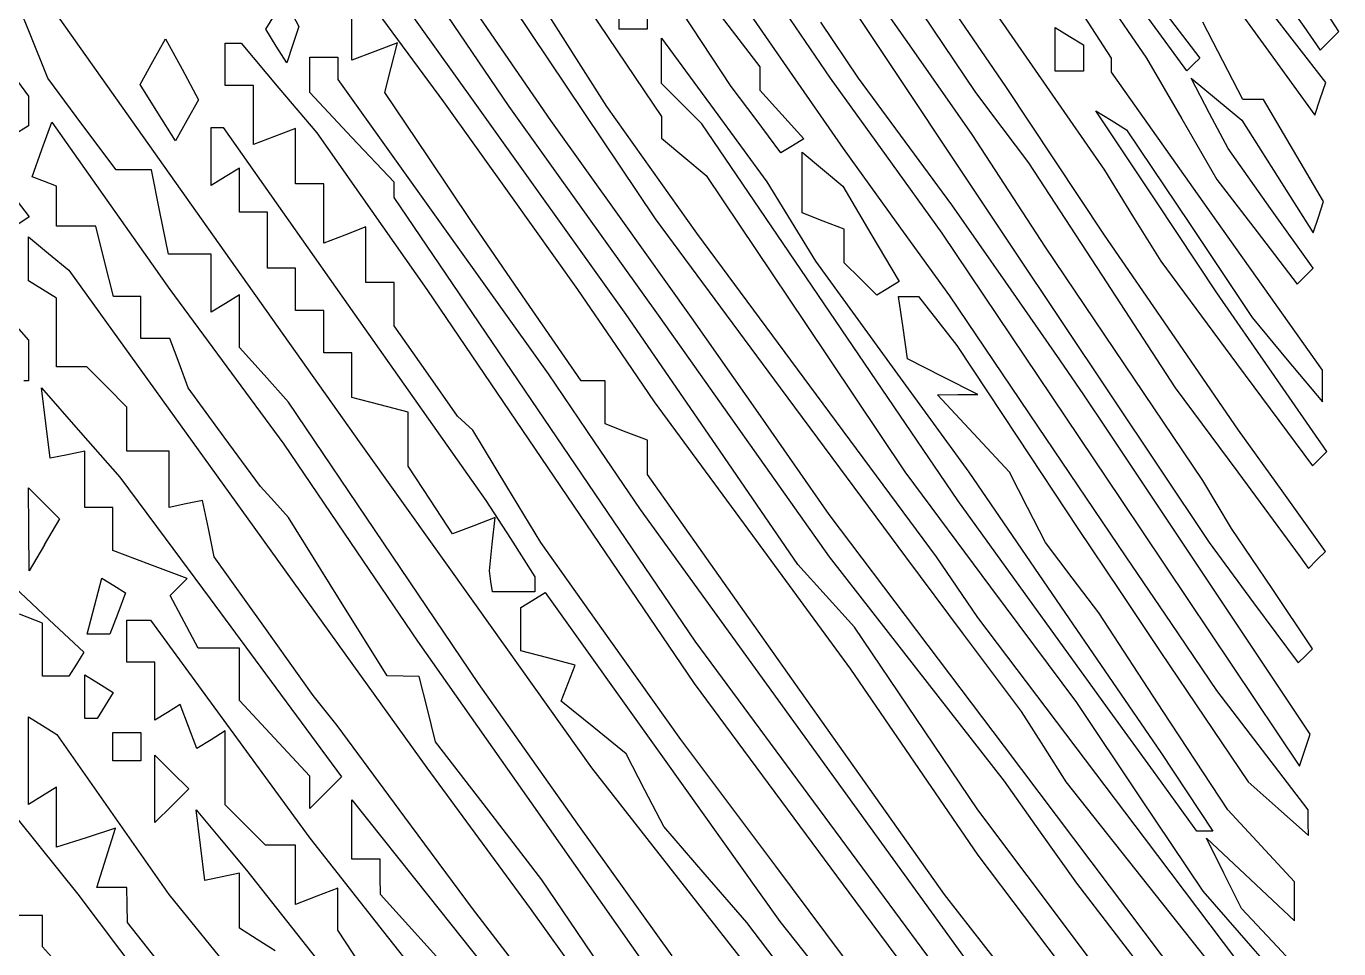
# Model space of a CAD drawing. Extents: x 137 to 489, y 18 to 824.
# Drawn here: x 223.6 to 298.3, y 486.3 to 538.8 of the extents above; entities that cross this region are included whole.
import ezdxf

# ---------------------------------------------------------------- set-up
doc = ezdxf.new("R2010")
doc.units = 0
doc.layers.add('Vrstva_1', color=7, linetype='CONTINUOUS')

msp = doc.modelspace()

# ---------------------------------------------------------------- linework, layer by layer
at = {"layer": 'Vrstva_1', "color": 7}
for p, q in [((261.560928, 547.265764), (269.36346, 535.816205)), ((249.15992, 534.407556), (240.559917, 546.42498)), ((251.559958, 545.84382), (259.759936, 533.636759)), ((270.103161, 546.216208), (277.618034, 535.016183)), ((243.340676, 545.616198), (251.07461, 534.216189)), ((279.358081, 535.343613), (272.615479, 545.17989)), ((281.810078, 545.034954), (287.355798, 536.968006)), ((285.355814, 536.960466), (280.998632, 543.714661)), ((263.722941, 535.359146), (258.845933, 542.785833)), ((268.491013, 543.016205), (279.69906, 526.216195)), ((273.99547, 537.529861), (270.558264, 542.443493)), ((253.470339, 533.416195), (247.815108, 541.637461)), ((256.654553, 534.216189), (252.079265, 541.416189)), ((291.355795, 541.407543), (294.141033, 537.567534)), ((223.811725, 538.414838), (222.763728, 541.014832)), ((224.15775, 541.141257), (229.357766, 533.797115)), ((238.115149, 540.691143), (239.143303, 538.770019)), ((242.753309, 540.747354), (247.35992, 534.478592)), ((267.071281, 536.216202), (264.031775, 540.616195)), ((288.049209, 538.422094), (286.454721, 540.612255)), ((298.283669, 538.477285), (296.837065, 540.746702)), ((242.159905, 538.529131), (242.159905, 540.214724)), ((251.319637, 539.85875), (259.39866, 527.816183)), ((257.357375, 538.612299), (257.357375, 539.812318)), ((258.957363, 539.812318), (258.957363, 538.612299)), ((288.228217, 539.790491), (290.380479, 536.968715)), ((295.896246, 537.699033), (294.248098, 539.816117)), ((295.35582, 540.096321), (296.290403, 538.75749)), ((237.262941, 538.612243), (237.75736, 539.412265)), ((263.157372, 539.335446), (265.357369, 536.461512)), ((270.965886, 535.816205), (268.828648, 539.016208)), ((278.70804, 539.60502), (284.958085, 530.59388)), ((291.691729, 536.816183), (290.557304, 539.016208)), ((220.861624, 538.742948), (223.757357, 534.79817)), ((224.859722, 535.814844), (223.811725, 538.414838)), ((237.856629, 537.651666), (237.262941, 538.612243)), ((239.143303, 538.770019), (238.796796, 537.730554)), ((242.159905, 536.843537), (242.159905, 538.529131)), ((258.157369, 538.612299), (257.357375, 538.612299)), ((258.957363, 538.612299), (258.157369, 538.612299)), ((282.157379, 537.459477), (282.157379, 538.706693)), ((282.157379, 538.706693), (282.957372, 538.212246)), ((289.643698, 536.231934), (288.049209, 538.422094)), ((296.290403, 538.75749), (297.224986, 537.41863)), ((297.754328, 537.947972), (298.283669, 538.477285)), ((230.836601, 536.768306), (231.564141, 538.068387)), ((231.564141, 538.068387), (232.494585, 536.329871)), ((234.957523, 536.614724), (234.957523, 537.814715)), ((234.957523, 537.814715), (235.409196, 537.814715)), ((235.409196, 537.814715), (235.86084, 537.814715)), ((235.86084, 537.814715), (238.00919, 535.261691)), ((238.450317, 536.691061), (237.856629, 537.651666)), ((238.796796, 537.730554), (238.450317, 536.691061)), ((244.752755, 537.838498), (243.45633, 537.341017)), ((244.387851, 536.426617), (244.752755, 537.838498)), ((259.757357, 536.814312), (259.757357, 538.101638)), ((259.757357, 538.101638), (262.757375, 534.019748)), ((277.432676, 532.616202), (273.99547, 537.529861)), ((282.957372, 538.212246), (283.757357, 537.717827)), ((283.757357, 537.717827), (283.757357, 536.96503)), ((294.141033, 537.567534), (296.926271, 533.727496)), ((297.544422, 535.58195), (295.896246, 537.699033)), ((297.224986, 537.41863), (297.754328, 537.947972)), ((230.109032, 535.468224), (230.836601, 536.768306)), ((239.762106, 536.014715), (239.759272, 537.014721)), ((239.759272, 537.014721), (240.559265, 537.014721)), ((240.559265, 537.014721), (241.359259, 537.014721)), ((241.359259, 537.014721), (241.359259, 536.384608)), ((243.45633, 537.341017), (242.159905, 536.843537)), ((259.757357, 535.526957), (259.757357, 536.814312)), ((282.157379, 536.212261), (282.157379, 537.459477)), ((283.757357, 536.96503), (283.757357, 536.212261)), ((285.355814, 536.558145), (285.355814, 536.960466)), ((287.355798, 536.968006), (289.355811, 533.512063)), ((290.380479, 536.968715), (290.012088, 536.600324)), ((292.826183, 534.616186), (291.691729, 536.816183)), ((232.494585, 536.329871), (233.425001, 534.591326)), ((234.957523, 535.414734), (234.957523, 536.614724)), ((239.764941, 535.014709), (239.762106, 536.014715)), ((241.359259, 536.384608), (241.359259, 535.754494)), ((244.022947, 535.014709), (244.387851, 536.426617)), ((265.357369, 536.461512), (265.357369, 535.800019)), ((270.110786, 531.816208), (267.071281, 536.216202)), ((282.957372, 536.212261), (282.157379, 536.212261)), ((283.757357, 536.212261), (282.957372, 536.212261)), ((285.355814, 536.155852), (285.355814, 536.558145)), ((291.355795, 527.685846), (285.355814, 536.155852)), ((290.012088, 536.600324), (289.643698, 536.231934)), ((226.803722, 533.214822), (224.859722, 535.814844)), ((231.112865, 533.860838), (230.109032, 535.468224)), ((235.757546, 535.414734), (234.957523, 535.414734)), ((236.557539, 535.414734), (235.757546, 535.414734)), ((236.557539, 533.72914), (236.557539, 535.414734)), ((238.00919, 535.261691), (240.157539, 532.708639)), ((241.359259, 535.754494), (247.336478, 527.384608)), ((260.904594, 534.379748), (259.757357, 535.526957)), ((265.14015, 533.468268), (263.722941, 535.359146)), ((265.357369, 535.800019), (265.357369, 535.138526)), ((269.36346, 535.816205), (272.537328, 531.416183)), ((273.621864, 532.216205), (270.965886, 535.816205)), ((282.158087, 531.117298), (279.358081, 535.343613)), ((290.941058, 533.816192), (289.893855, 535.816205)), ((289.893855, 535.816205), (291.333628, 534.62795)), ((297.235332, 534.654737), (297.544422, 535.58195)), ((223.757357, 534.79817), (223.757357, 533.952567)), ((233.425001, 534.591326), (232.770849, 533.422403)), ((242.161237, 532.458113), (239.764941, 535.014709)), ((246.491442, 531.34234), (244.022947, 535.014709)), ((265.357369, 535.138526), (266.609489, 533.754964)), ((277.618034, 535.016183), (279.128673, 533.016198)), ((291.333628, 534.62795), (292.77343, 533.439694)), ((293.411962, 534.616186), (292.826183, 534.616186)), ((293.99777, 534.616186), (293.411962, 534.616186)), ((295.709641, 531.714784), (293.99777, 534.616186)), ((296.926271, 533.727496), (297.235332, 534.654737)), ((223.757357, 533.952567), (223.757357, 533.106964)), ((229.357766, 533.797115), (234.557753, 526.452973)), ((232.11667, 532.25348), (231.112865, 533.860838)), ((247.35992, 534.478592), (251.16906, 529.147361)), ((257.759923, 522.390161), (249.15992, 534.407556)), ((251.07461, 534.216189), (255.375845, 528.216208)), ((259.21027, 530.616189), (256.654553, 534.216189)), ((262.051804, 533.232539), (260.904594, 534.379748)), ((262.757375, 534.019748), (265.757366, 529.93783)), ((266.609489, 533.754964), (267.861609, 532.371373)), ((287.917427, 528.789033), (284.476791, 533.960844)), ((284.476791, 533.960844), (285.341216, 533.426598)), ((291.98829, 531.816208), (290.941058, 533.816192)), ((223.757357, 533.106964), (222.903533, 532.579266)), ((224.529571, 531.769918), (225.087117, 533.325005)), ((225.087117, 533.325005), (228.441325, 528.569915)), ((228.74775, 530.614828), (226.803722, 533.214822)), ((232.770849, 533.422403), (232.11667, 532.25348)), ((234.157105, 531.365783), (234.157105, 533.012995)), ((234.157105, 533.012995), (234.495788, 533.012995)), ((234.495788, 533.012995), (234.8345, 533.012995)), ((234.8345, 533.012995), (242.306881, 522.41298)), ((236.557539, 532.043546), (236.557539, 533.72914)), ((257.471215, 527.816183), (253.470339, 533.416195)), ((259.759936, 533.636759), (259.759936, 533.024844)), ((259.759936, 533.024844), (259.759936, 532.412929)), ((269.330692, 522.522595), (262.051804, 533.232539)), ((266.55736, 531.577389), (265.14015, 533.468268)), ((279.128673, 533.016198), (280.639341, 531.016186)), ((285.341216, 533.426598), (286.205641, 532.892353)), ((289.355811, 533.512063), (291.355795, 530.05612)), ((292.77343, 533.439694), (294.798954, 530.231017)), ((237.75753, 532.504035), (236.557539, 532.043546)), ((238.957549, 532.964494), (237.75753, 532.504035)), ((238.957549, 531.389622), (238.957549, 532.964494)), ((240.157539, 532.708639), (243.291042, 528.261676)), ((244.557533, 529.90149), (242.161237, 532.458113)), ((259.759936, 532.412929), (261.036292, 531.35365)), ((267.861609, 532.371373), (267.20947, 531.974381)), ((279.516424, 529.416198), (277.432676, 532.616202)), ((286.205641, 532.892353), (289.7856, 527.55429)), ((220.826588, 531.820998), (223.796531, 527.931411)), ((223.972024, 530.214832), (224.529571, 531.769918)), ((267.20947, 531.974381), (266.55736, 531.577389)), ((267.757379, 529.885729), (267.757379, 531.608797)), ((267.757379, 531.608797), (268.915785, 530.647398)), ((273.134588, 527.627537), (270.110786, 531.816208)), ((276.277842, 528.616205), (273.621864, 532.216205)), ((294.406724, 528.417524), (291.98829, 531.816208)), ((297.42154, 528.813354), (295.709641, 531.714784)), ((234.157105, 529.71857), (234.157105, 531.365783)), ((238.957549, 529.814721), (238.957549, 531.389622)), ((248.959908, 527.669943), (246.491442, 531.34234)), ((261.036292, 531.35365), (262.312648, 530.2944)), ((272.537328, 531.416183), (275.711196, 527.016189)), ((280.639341, 531.016186), (284.807991, 524.616208)), ((284.958085, 526.891011), (282.158087, 531.117298)), ((224.664698, 529.948091), (223.972024, 530.214832)), ((229.752802, 530.614828), (228.74775, 530.614828)), ((230.757826, 530.614828), (229.752802, 530.614828)), ((231.237845, 528.214819), (230.757826, 530.614828)), ((234.957098, 530.212989), (234.157105, 529.71857)), ((235.75712, 530.707408), (234.957098, 530.212989)), ((235.75712, 529.46022), (235.75712, 530.707408)), ((261.765986, 527.016189), (259.21027, 530.616189)), ((262.312648, 530.2944), (267.955804, 521.869181)), ((268.915785, 530.647398), (270.074191, 529.686)), ((284.958085, 530.59388), (286.559263, 528.005027)), ((291.355795, 530.05612), (293.636608, 527.083625)), ((294.798954, 530.231017), (296.824507, 527.022312)), ((225.357372, 529.681351), (224.664698, 529.948091)), ((225.357372, 528.548032), (225.357372, 529.681351)), ((235.75712, 528.213005), (235.75712, 529.46022)), ((239.757542, 529.814721), (238.957549, 529.814721)), ((240.557536, 529.814721), (239.757542, 529.814721)), ((240.557536, 528.129128), (240.557536, 529.814721)), ((244.557533, 529.471729), (244.557533, 529.90149)), ((244.557533, 529.04194), (244.557533, 529.471729)), ((265.757366, 529.93783), (267.140361, 527.675244)), ((267.757379, 528.162661), (267.757379, 529.885729)), ((270.074191, 529.686), (271.675596, 526.971827)), ((281.600172, 526.216195), (279.516424, 529.416198)), ((225.357372, 527.414683), (225.357372, 528.548032)), ((228.441325, 528.569915), (231.795561, 523.814825)), ((253.11839, 516.428334), (244.557533, 529.04194)), ((251.16906, 529.147361), (254.978201, 523.816129)), ((279.353432, 524.216183), (276.277842, 528.616205)), ((291.358063, 523.617194), (287.917427, 528.789033)), ((297.123024, 527.917833), (297.42154, 528.813354)), ((223.796531, 527.931411), (223.096912, 527.472085)), ((231.717835, 525.814838), (231.237845, 528.214819)), ((236.557114, 528.213005), (235.75712, 528.213005)), ((237.357108, 528.213005), (236.557114, 528.213005)), ((237.357108, 526.612989), (237.357108, 528.213005)), ((240.557536, 526.443534), (240.557536, 528.129128)), ((243.291042, 528.261676), (246.424516, 523.814712)), ((255.375845, 528.216208), (259.677079, 522.216198)), ((261.47209, 522.216198), (257.471215, 527.816183)), ((259.39866, 527.816183), (266.515917, 518.216202)), ((268.957369, 527.702173), (267.757379, 528.162661)), ((286.559263, 528.005027), (288.160441, 525.416202)), ((296.825131, 525.018841), (294.406724, 528.417524)), ((296.824507, 527.022312), (297.123024, 527.917833)), ((226.470651, 527.414683), (225.357372, 527.414683)), ((227.583901, 527.414683), (226.470651, 527.414683)), ((228.085889, 525.414699), (227.583901, 527.414683)), ((242.957546, 527.36451), (241.757527, 526.904022)), ((242.957546, 525.789609), (242.957546, 527.36451)), ((247.336478, 527.384608), (253.313725, 519.014721)), ((252.073171, 523.142334), (248.959908, 527.669943)), ((267.140361, 527.675244), (268.523357, 525.412687)), ((270.15736, 527.241685), (268.957369, 527.702173)), ((270.15736, 526.287288), (270.15736, 527.241685)), ((276.15839, 523.438866), (273.134588, 527.627537)), ((289.7856, 527.55429), (293.365559, 522.216198)), ((297.355805, 519.215811), (291.355795, 527.685846)), ((293.636608, 527.083625), (295.917392, 524.111102)), ((223.757357, 525.557537), (223.757357, 526.808268)), ((223.757357, 526.808268), (224.90261, 525.857811)), ((234.557753, 526.452973), (238.609086, 520.733906)), ((237.357108, 525.013002), (237.357108, 526.612989)), ((241.757527, 526.904022), (240.557536, 526.443534)), ((268.58552, 517.816205), (261.765986, 527.016189)), ((270.15736, 525.332891), (270.15736, 526.287288)), ((271.675596, 526.971827), (273.277001, 524.257654)), ((275.711196, 527.016189), (285.88269, 511.859934)), ((288.773943, 521.353587), (284.958085, 526.891011)), ((223.757357, 524.306806), (223.757357, 525.557537)), ((224.90261, 525.857811), (226.047864, 524.907354)), ((232.937838, 525.814838), (231.717835, 525.814838)), ((234.157842, 525.814838), (232.937838, 525.814838)), ((234.157842, 524.167625), (234.157842, 525.814838)), ((242.957546, 524.214709), (242.957546, 525.789609)), ((279.69906, 526.216195), (290.907071, 509.416186)), ((286.079187, 519.582217), (281.600172, 526.216195)), ((226.047864, 524.907354), (236.234701, 510.759865)), ((228.587848, 523.414687), (228.085889, 525.414699)), ((238.157101, 525.013002), (237.357108, 525.013002)), ((238.957123, 525.013002), (238.157101, 525.013002)), ((238.957123, 523.812983), (238.957123, 525.013002)), ((268.523357, 525.412687), (272.88616, 519.412677)), ((271.085423, 524.404828), (270.15736, 525.332891)), ((288.160441, 525.416202), (292.472334, 519.595937)), ((296.371247, 524.564986), (296.825131, 525.018841)), ((224.557379, 523.812359), (223.757357, 524.306806)), ((234.157842, 522.520413), (234.157842, 524.167625)), ((243.757539, 524.214709), (242.957546, 524.214709)), ((244.557533, 524.214709), (243.757539, 524.214709)), ((244.557533, 522.982318), (244.557533, 524.214709)), ((272.013486, 523.476765), (271.085423, 524.404828)), ((273.277001, 524.257654), (272.645243, 523.867181)), ((282.429051, 519.816189), (279.353432, 524.216183)), ((284.807991, 524.616208), (288.976677, 518.216202)), ((295.917392, 524.111102), (296.371247, 524.564986)), ((225.357372, 523.31794), (224.557379, 523.812359)), ((225.357372, 521.365153), (225.357372, 523.31794)), ((229.37262, 523.414687), (228.587848, 523.414687)), ((230.157363, 523.414687), (229.37262, 523.414687)), ((230.157363, 522.214696), (230.157363, 523.414687)), ((231.795561, 523.814825), (235.035816, 519.414832)), ((235.757829, 523.50925), (234.957835, 523.014832)), ((235.757829, 522.012898), (235.757829, 523.50925)), ((238.957123, 522.612992), (238.957123, 523.812983)), ((246.424516, 523.814712), (254.01992, 512.614715)), ((254.978201, 523.816129), (257.160736, 520.616126)), ((272.645243, 523.867181), (272.013486, 523.476765)), ((273.504254, 521.636145), (273.248569, 523.416189)), ((273.248569, 523.416189), (273.816037, 523.416189)), ((273.816037, 523.416189), (274.383476, 523.416189)), ((274.383476, 523.416189), (275.477309, 522.016186)), ((281.171404, 516.027543), (276.15839, 523.438866)), ((294.479348, 519.104636), (291.358063, 523.617194)), ((221.783168, 523.168271), (223.757867, 520.923657)), ((234.957835, 523.014832), (234.157842, 522.520413)), ((239.757117, 522.612992), (238.957123, 522.612992)), ((240.557111, 522.612992), (239.757117, 522.612992)), ((240.557111, 521.413002), (240.557111, 522.612992)), ((244.557533, 521.749928), (244.557533, 522.982318)), ((255.186434, 518.614724), (252.073171, 523.142334)), ((230.157363, 521.014677), (230.157363, 522.214696)), ((235.757829, 520.516517), (235.757829, 522.012898)), ((242.306881, 522.41298), (249.77929, 511.812992)), ((262.641325, 515.280898), (257.759923, 522.390161)), ((259.677079, 522.216198), (264.49164, 515.416195)), ((265.390449, 516.616186), (261.47209, 522.216198)), ((267.955804, 521.869181), (273.598988, 513.443991)), ((276.60958, 511.81268), (269.330692, 522.522595)), ((275.477309, 522.016186), (276.571142, 520.616183)), ((293.365559, 522.216198), (295.357833, 519.816189)), ((225.357372, 519.412365), (225.357372, 521.365153)), ((240.557111, 520.212983), (240.557111, 521.413002)), ((246.357533, 519.182334), (244.557533, 521.749928)), ((273.759939, 519.856186), (273.504254, 521.636145)), ((292.589802, 515.816192), (288.773943, 521.353587)), ((223.757867, 520.923657), (223.757867, 519.768283)), ((230.982472, 521.014677), (230.157363, 521.014677)), ((231.80758, 521.014677), (230.982472, 521.014677)), ((232.323571, 519.614702), (231.80758, 521.014677)), ((237.157832, 518.961685), (235.757829, 520.516517)), ((238.609086, 520.733906), (242.66039, 515.014838)), ((257.160736, 520.616126), (259.3433, 517.416123)), ((276.571142, 520.616183), (280.010276, 515.416195)), ((223.757867, 519.768283), (223.757867, 518.612882)), ((232.83959, 518.214699), (232.323571, 519.614702)), ((241.357105, 520.212983), (240.557111, 520.212983)), ((242.157098, 520.212983), (241.357105, 520.212983)), ((242.157098, 518.938101), (242.157098, 520.212983)), ((275.759952, 518.847959), (273.759939, 519.856186)), ((283.77805, 517.816205), (282.429051, 519.816189)), ((290.558239, 512.948268), (286.079187, 519.582217)), ((292.472334, 519.595937), (296.784227, 513.775672)), ((295.357833, 519.816189), (297.350135, 517.416208)), ((226.214512, 519.412365), (225.357372, 519.412365)), ((227.071653, 519.412365), (226.214512, 519.412365)), ((228.214525, 518.269521), (227.071653, 519.412365)), ((235.035816, 519.414832), (238.276072, 515.014838)), ((238.557835, 517.406825), (237.157832, 518.961685)), ((242.157098, 517.663191), (242.157098, 518.938101)), ((248.157533, 516.614712), (246.357533, 519.182334)), ((253.313725, 519.014721), (255.936481, 515.152658)), ((272.88616, 519.412677), (277.248963, 513.412668)), ((277.759936, 517.839704), (275.759952, 518.847959)), ((297.600633, 514.592079), (294.479348, 519.104636)), ((297.35297, 518.316009), (297.355805, 519.215811)), ((223.757867, 518.612882), (223.492544, 518.612882)), ((224.747895, 516.212674), (224.500431, 518.212687)), ((224.500431, 518.212687), (226.729001, 515.674573)), ((229.357369, 517.126649), (228.214525, 518.269521)), ((234.898478, 515.414693), (232.83959, 518.214699)), ((255.873183, 518.614724), (255.186434, 518.614724)), ((256.559905, 518.614724), (255.873183, 518.614724)), ((256.559905, 517.389619), (256.559905, 518.614724)), ((266.515917, 518.216202), (273.633174, 508.616192)), ((288.976677, 518.216202), (292.535235, 513.416183)), ((297.350135, 517.416208), (297.35297, 518.316009)), ((243.952676, 509.410828), (238.557835, 517.406825)), ((243.757114, 517.244797), (242.157098, 517.663191)), ((256.559905, 516.164513), (256.559905, 517.389619)), ((259.3433, 517.416123), (264.933023, 509.816126)), ((275.405083, 508.616192), (268.58552, 517.816205)), ((275.460613, 517.817027), (276.61026, 517.828365)), ((277.512528, 515.61703), (275.460613, 517.817027)), ((276.61026, 517.828365), (277.759936, 517.839704)), ((285.127087, 515.816192), (283.77805, 517.816205)), ((229.357369, 515.869512), (229.357369, 517.126649)), ((245.357101, 516.826375), (243.757114, 517.244797)), ((245.357101, 515.291556), (245.357101, 516.826375)), ((248.599766, 516.214715), (248.157533, 516.614712)), ((269.308809, 511.016202), (265.390449, 516.616186)), ((224.99536, 514.21269), (224.747895, 516.212674)), ((229.357369, 514.612375), (229.357369, 515.869512)), ((249.041999, 515.814718), (248.599766, 516.214715)), ((261.679246, 503.814728), (253.11839, 516.428334)), ((257.759923, 515.704025), (256.559905, 516.164513)), ((286.184409, 508.616192), (281.171404, 516.027543)), ((226.729001, 515.674573), (228.957571, 513.13646)), ((236.957366, 512.614687), (234.898478, 515.414693)), ((245.357101, 513.756709), (245.357101, 515.291556)), ((250.97415, 512.614715), (249.041999, 515.814718)), ((255.936481, 515.152658), (258.559265, 511.290567)), ((258.959914, 515.243537), (257.759923, 515.704025)), ((258.959914, 514.263855), (258.959914, 515.243537)), ((267.522698, 508.171748), (262.641325, 515.280898)), ((264.49164, 515.416195), (269.306201, 508.616192)), ((279.564443, 513.417005), (277.512528, 515.61703)), ((280.010276, 515.416195), (283.449438, 510.216208)), ((290.893011, 507.167008), (285.127087, 515.816192)), ((295.059146, 512.368072), (292.589802, 515.816192)), ((225.976346, 514.412532), (224.99536, 514.21269)), ((226.95736, 514.612658), (225.976346, 514.412532)), ((226.95736, 513.012643), (226.95736, 514.612658)), ((230.55736, 514.612375), (229.357369, 514.612375)), ((231.757379, 514.612375), (230.55736, 514.612375)), ((231.757379, 513.012359), (231.757379, 514.612375)), ((238.276072, 515.014838), (242.083171, 509.414825)), ((242.66039, 515.014838), (249.223728, 505.814825)), ((297.192416, 514.18389), (297.600633, 514.592079)), ((246.617498, 511.833118), (245.357101, 513.756709)), ((258.959914, 513.284173), (258.959914, 514.263855)), ((296.784227, 513.775672), (297.192416, 514.18389)), ((226.95736, 511.412655), (226.95736, 513.012643)), ((228.957571, 513.13646), (231.528736, 509.674564)), ((231.757379, 511.412372), (231.757379, 513.012359)), ((267.408009, 501.349436), (258.959914, 513.284173)), ((273.598988, 513.443991), (278.479454, 506.881559)), ((277.248963, 513.412668), (282.703161, 505.451254)), ((280.584235, 511.41702), (279.564443, 513.417005)), ((291.370535, 511.582224), (290.558239, 512.948268)), ((292.535235, 513.416183), (296.093764, 508.616192)), ((223.780516, 510.17298), (223.755004, 512.532992)), ((223.755004, 512.532992), (224.637911, 511.650085)), ((237.75736, 511.730646), (236.957366, 512.614687)), ((252.906301, 509.414712), (250.97415, 512.614715)), ((254.01992, 512.614715), (261.615297, 501.414718)), ((297.528491, 508.919924), (295.059146, 512.368072)), ((224.637911, 511.650085), (225.52079, 510.767206)), ((227.757353, 511.412655), (226.95736, 511.412655)), ((228.557375, 511.412655), (227.757353, 511.412655)), ((228.557375, 510.19285), (228.557375, 511.412655)), ((232.709848, 511.612498), (231.757379, 511.412372)), ((233.662346, 511.812624), (232.709848, 511.612498)), ((233.995445, 510.212636), (233.662346, 511.812624)), ((238.557353, 510.846576), (237.75736, 511.730646)), ((247.877867, 509.909556), (246.617498, 511.833118)), ((249.77929, 511.812992), (251.16821, 509.641143)), ((280.944887, 505.812671), (276.60958, 511.81268)), ((281.603999, 509.417008), (280.584235, 511.41702)), ((285.88269, 511.859934), (296.05422, 496.703679)), ((292.182803, 510.216208), (291.370535, 511.582224)), ((225.52079, 510.767206), (224.662232, 509.290101)), ((236.234701, 510.759865), (246.421568, 496.612375)), ((241.35736, 506.340822), (238.557353, 510.846576)), ((250.295706, 510.837364), (249.086786, 510.373446)), ((250.134415, 509.325165), (250.295706, 510.837364)), ((258.559265, 511.290567), (267.924651, 498.352649)), ((279.269867, 497.816192), (269.308809, 511.016202)), ((223.806027, 507.812995), (223.780516, 510.17298)), ((228.557375, 508.973046), (228.557375, 510.19285)), ((234.328544, 508.61262), (233.995445, 510.212636)), ((249.086786, 510.373446), (247.877867, 509.909556)), ((283.449438, 510.216208), (285.804652, 506.690447)), ((294.487597, 506.799921), (292.182803, 510.216208)), ((224.664585, 509.290101), (223.806027, 507.812995)), ((224.662232, 509.290101), (224.664585, 509.290101)), ((231.528736, 509.674564), (234.09993, 506.212696)), ((242.083171, 509.414825), (245.890242, 503.814841)), ((249.347489, 501.414832), (243.952676, 509.410828)), ((249.973123, 507.812995), (250.134415, 509.325165)), ((251.16821, 509.641143), (252.557101, 507.469294)), ((256.881467, 503.814728), (252.906301, 509.414712)), ((264.933023, 509.816126), (270.522746, 502.216129)), ((283.117842, 507.417024), (281.603999, 509.417008)), ((290.907071, 509.416186), (293.443427, 505.993635)), ((230.668308, 508.170472), (228.557375, 508.973046)), ((237.142242, 504.672576), (234.328544, 508.61262)), ((269.306201, 508.616192), (274.276015, 502.234866)), ((273.633174, 508.616192), (276.929328, 504.216198)), ((276.582481, 506.883458), (275.405083, 508.616192)), ((288.771392, 504.811559), (286.184409, 508.616192)), ((296.093764, 508.616192), (296.325921, 508.282866)), ((296.558079, 507.94954), (297.043285, 508.434746)), ((297.043285, 508.434746), (297.528491, 508.919924)), ((232.779268, 507.367899), (230.668308, 508.170472)), ((250.065249, 507.212986), (249.973123, 507.812995)), ((269.129546, 506.393943), (267.522698, 508.171748)), ((296.325921, 508.282866), (296.558079, 507.94954)), ((222.963684, 506.885953), (224.93586, 505.033172)), ((227.523212, 505.803997), (227.939281, 507.394998)), ((227.939281, 507.394998), (228.613388, 506.978391)), ((228.613388, 506.978391), (229.287495, 506.561754)), ((231.813675, 506.402277), (232.296472, 506.885074)), ((232.296472, 506.885074), (232.779268, 507.367899)), ((250.157375, 506.613005), (250.065249, 507.212986)), ((252.557101, 507.469294), (252.557101, 507.04115)), ((252.557101, 507.04115), (252.557101, 506.613005)), ((277.759908, 505.150753), (276.582481, 506.883458)), ((278.479454, 506.881559), (283.359949, 500.319099)), ((284.631676, 505.417011), (283.117842, 507.417024)), ((296.658935, 498.517795), (290.893011, 507.167008)), ((229.287495, 506.561754), (228.836843, 505.387361)), ((232.613668, 504.907483), (231.813675, 506.402277)), ((234.09993, 506.212696), (237.836134, 501.160054)), ((244.157366, 501.835039), (241.35736, 506.340822)), ((251.357366, 506.613005), (250.157375, 506.613005)), ((252.557101, 506.613005), (251.357366, 506.613005)), ((251.757533, 505.72029), (252.454204, 506.150872)), ((252.454204, 506.150872), (253.150903, 506.581455)), ((253.150903, 506.581455), (259.819747, 497.231433)), ((270.736421, 504.616139), (269.129546, 506.393943)), ((285.804652, 506.690447), (288.159846, 503.164687)), ((296.792391, 503.383663), (294.487597, 506.799921)), ((227.107171, 504.212995), (227.523212, 505.803997)), ((228.836843, 505.387361), (228.386191, 504.212995)), ((249.223728, 505.814825), (255.787067, 496.614841)), ((251.757533, 504.492605), (251.757533, 505.72029)), ((285.280186, 499.81269), (280.944887, 505.812671)), ((282.703161, 505.451254), (288.157351, 497.489839)), ((288.305263, 499.817027), (284.631676, 505.417011)), ((293.443427, 505.993635), (295.979783, 502.571055)), ((224.557379, 504.841776), (223.242868, 505.346202)), ((224.557379, 503.327367), (224.557379, 504.841776)), ((224.93586, 505.033172), (226.908065, 503.180391)), ((229.357369, 503.815096), (229.357369, 505.015115)), ((229.357369, 505.015115), (230.028783, 505.015115)), ((230.028783, 505.015115), (230.700197, 505.015115)), ((230.700197, 505.015115), (235.227467, 498.815093)), ((233.413662, 503.412661), (232.613668, 504.907483)), ((239.955939, 500.732532), (237.142242, 504.672576)), ((287.236857, 492.62709), (277.759908, 505.150753)), ((291.358375, 501.006926), (288.771392, 504.811559)), ((227.746667, 504.212995), (227.107171, 504.212995)), ((228.386191, 504.212995), (227.746667, 504.212995)), ((251.757533, 503.26492), (251.757533, 504.492605)), ((274.250616, 499.416123), (270.736421, 504.616139)), ((276.929328, 504.216198), (280.225483, 499.816205)), ((224.557379, 501.812957), (224.557379, 503.327367)), ((226.908065, 503.180391), (226.485505, 502.496674)), ((229.357369, 502.615106), (229.357369, 503.815096)), ((234.585505, 503.412661), (233.413662, 503.412661)), ((235.757375, 503.412661), (234.585505, 503.412661)), ((235.757375, 501.929461), (235.757375, 503.412661)), ((245.890242, 503.814841), (252.357684, 494.614828)), ((253.302188, 502.860983), (251.757533, 503.26492)), ((260.856632, 498.214715), (256.881467, 503.814728)), ((269.657413, 493.014728), (261.679246, 503.814728)), ((288.159846, 503.164687), (290.644384, 499.490447)), ((296.386072, 502.977373), (296.792391, 503.383663)), ((226.485505, 502.496674), (226.062944, 501.812957)), ((230.157363, 502.615106), (229.357369, 502.615106)), ((230.957357, 502.615106), (230.157363, 502.615106)), ((230.957357, 500.967893), (230.957357, 502.615106)), ((254.846815, 502.457074), (253.302188, 502.860983)), ((254.453536, 501.432208), (254.846815, 502.457074)), ((295.979783, 502.571055), (296.386072, 502.977373)), ((225.310147, 501.812957), (224.557379, 501.812957)), ((226.062944, 501.812957), (225.310147, 501.812957)), ((226.95736, 500.660079), (226.95736, 501.907266)), ((226.95736, 501.907266), (227.770421, 501.404797)), ((235.757375, 500.44629), (235.757375, 501.929461)), ((245.070632, 501.823701), (244.157366, 501.835039)), ((245.983898, 501.812362), (245.070632, 501.823701)), ((246.450339, 499.953997), (245.983898, 501.812362)), ((270.522746, 502.216129), (274.141341, 496.929883)), ((274.276015, 502.234866), (279.245857, 495.85354)), ((227.770421, 501.404797), (228.583454, 500.902299)), ((228.583454, 500.902299), (228.123193, 500.157581)), ((230.957357, 499.32068), (230.957357, 500.967893)), ((237.836134, 501.160054), (241.572311, 496.107439)), ((252.175586, 497.414835), (249.347489, 501.414832)), ((254.060286, 500.407342), (254.453536, 501.432208)), ((261.615297, 501.414718), (270.802213, 489.014731)), ((275.856103, 489.414728), (267.408009, 501.349436)), ((293.95063, 497.611559), (291.358375, 501.006926)), ((226.95736, 499.412863), (226.95736, 500.660079)), ((228.123193, 500.157581), (227.662931, 499.412863)), ((232.389703, 500.205912), (231.67353, 499.763282)), ((232.867879, 498.959802), (232.389703, 500.205912)), ((237.75736, 498.288246), (235.757375, 500.44629)), ((240.638635, 499.872557), (239.955939, 500.732532)), ((255.9089, 498.911046), (254.060286, 500.407342)), ((283.359949, 500.319099), (286.95994, 494.96315)), ((223.757612, 497.013477), (223.757612, 499.507909)), ((223.757612, 499.507909), (224.561489, 499.01108)), ((227.31016, 499.412863), (226.95736, 499.412863)), ((227.662931, 499.412863), (227.31016, 499.412863)), ((231.67353, 499.763282), (230.957357, 499.32068)), ((241.32136, 499.012639), (240.638635, 499.872557)), ((246.916752, 498.095632), (246.450339, 499.953997)), ((277.76484, 494.216135), (274.250616, 499.416123)), ((280.225483, 499.816205), (281.491917, 497.816192)), ((287.744117, 496.412674), (285.280186, 499.81269)), ((291.978822, 494.217014), (288.305263, 499.817027)), ((290.644384, 499.490447), (293.128894, 495.816208)), ((224.561489, 499.01108), (225.365394, 498.514252)), ((233.346056, 497.713691), (232.867879, 498.959802)), ((234.957353, 498.709531), (234.151719, 498.211597)), ((234.957353, 496.605175), (234.957353, 498.709531)), ((235.227467, 498.815093), (239.754708, 492.615099)), ((245.171772, 493.812624), (241.32136, 499.012639)), ((257.757542, 497.414721), (255.9089, 498.911046)), ((225.365394, 498.514252), (228.557234, 493.963852)), ((228.557375, 497.812762), (228.557375, 498.612756)), ((228.557375, 498.612756), (229.357369, 498.612756)), ((229.357369, 498.612756), (230.157363, 498.612756)), ((230.157363, 498.612756), (230.157363, 497.812762)), ((234.151719, 498.211597), (233.346056, 497.713691)), ((239.757372, 496.13023), (237.75736, 498.288246)), ((249.937067, 494.165509), (246.916752, 498.095632)), ((266.260232, 491.014715), (260.856632, 498.214715)), ((267.924651, 498.352649), (277.290037, 485.414731)), ((296.356564, 497.610737), (296.658935, 498.517795)), ((220.272018, 497.217515), (226.559347, 489.421672)), ((228.557375, 497.012769), (228.557375, 497.812762)), ((230.157363, 497.812762), (230.157363, 497.012769)), ((230.957357, 495.412696), (230.957357, 497.332687)), ((230.957357, 497.332687), (231.917366, 496.372677)), ((255.003684, 493.414838), (252.175586, 497.414835)), ((258.82439, 495.342369), (257.757542, 497.414721)), ((259.819747, 497.231433), (266.488563, 487.881439)), ((289.230888, 484.616211), (279.269867, 497.816192)), ((281.491917, 497.816192), (282.758352, 495.816208)), ((288.157351, 497.489839), (289.635931, 495.251263)), ((296.542857, 494.216192), (293.95063, 497.611559)), ((296.05422, 496.703679), (296.356564, 497.610737)), ((223.757612, 494.519046), (223.757612, 497.013477)), ((229.357369, 497.012769), (228.557375, 497.012769)), ((230.157363, 497.012769), (229.357369, 497.012769)), ((234.957353, 494.500819), (234.957353, 496.605175)), ((246.421568, 496.612375), (249.361549, 492.612378)), ((255.787067, 496.614841), (260.171073, 491.014828)), ((274.141341, 496.929883), (277.759908, 491.643638)), ((231.917366, 496.372677), (232.877375, 495.412696)), ((239.757372, 495.211436), (239.757372, 496.13023)), ((241.572311, 496.107439), (240.664742, 495.200041)), ((279.245857, 495.85354), (281.302875, 492.955824)), ((282.758352, 495.816208), (288.259115, 488.879263)), ((290.208076, 493.012687), (287.744117, 496.412674)), ((293.128894, 495.816208), (294.844365, 494.292217)), ((224.557634, 495.013465), (223.757612, 494.519046)), ((225.357627, 495.507912), (224.557634, 495.013465)), ((225.357627, 493.806784), (225.357627, 495.507912)), ((230.957357, 493.492677), (230.957357, 495.412696)), ((232.877375, 495.412696), (231.917366, 494.452687)), ((239.757372, 494.292643), (239.757372, 495.211436)), ((240.664742, 495.200041), (239.757372, 494.292643)), ((259.891265, 493.270044), (258.82439, 495.342369)), ((286.95994, 494.96315), (290.55994, 489.6072)), ((289.635931, 495.251263), (291.114482, 493.012687)), ((231.917366, 494.452687), (230.957357, 493.492677)), ((233.544594, 492.213543), (233.294012, 494.213528)), ((233.294012, 494.213528), (234.725678, 492.507184)), ((236.100226, 493.357946), (234.957353, 494.500819)), ((242.157042, 493.100135), (242.157042, 494.787628)), ((242.157042, 494.787628), (246.524068, 489.300123)), ((252.357684, 494.614828), (258.825098, 485.414844)), ((283.362386, 486.754299), (277.76484, 494.216135)), ((293.869389, 492.173235), (291.978822, 494.217014)), ((294.844365, 494.292217), (296.559865, 492.768227)), ((296.551361, 493.492195), (296.542857, 494.216192)), ((225.357627, 492.105657), (225.357627, 493.806784)), ((228.557234, 493.963852), (231.749073, 489.41348)), ((249.022185, 488.612636), (245.171772, 493.812624)), ((252.957353, 490.235386), (249.937067, 494.165509)), ((296.559865, 492.768227), (296.551361, 493.492195)), ((228.715577, 493.171427), (227.036588, 492.638542)), ((228.182692, 491.492466), (228.715577, 493.171427)), ((237.24307, 492.215102), (236.100226, 493.357946)), ((242.157042, 491.412614), (242.157042, 493.100135)), ((260.38078, 485.917342), (255.003684, 493.414838)), ((262.253574, 490.542378), (259.891265, 493.270044)), ((277.63558, 482.214728), (269.657413, 493.014728)), ((281.302875, 492.955824), (283.35992, 490.058107)), ((290.661279, 493.012687), (290.208076, 493.012687)), ((291.114482, 493.012687), (290.661279, 493.012687)), ((227.036588, 492.638542), (225.357627, 492.105657)), ((233.795177, 490.213531), (233.544594, 492.213543)), ((234.725678, 492.507184), (236.157372, 490.800813)), ((238.10021, 492.215102), (237.24307, 492.215102)), ((238.957379, 492.215102), (238.10021, 492.215102)), ((238.957379, 490.529509), (238.957379, 492.215102)), ((239.754708, 492.615099), (243.956049, 487.291096)), ((249.361549, 492.612378), (252.301501, 488.612381)), ((296.713814, 480.103427), (287.236857, 492.62709)), ((291.754006, 490.617014), (290.752554, 492.617027)), ((290.752554, 492.617027), (293.256255, 490.267361)), ((295.759928, 490.129455), (293.869389, 492.173235)), ((227.649807, 489.813477), (228.182692, 491.492466)), ((242.957064, 491.412614), (242.157042, 491.412614)), ((243.757057, 491.412614), (242.957064, 491.412614)), ((243.768396, 490.412636), (243.757057, 491.412614)), ((277.759908, 491.643638), (285.925153, 480.856706)), ((235.757205, 490.613499), (234.776191, 490.413657)), ((235.757205, 489.053254), (235.757205, 490.613499)), ((236.157372, 490.800813), (242.957375, 482.204013)), ((238.957379, 488.843915), (238.957379, 490.529509)), ((260.171073, 491.014828), (264.555051, 485.414844)), ((264.615883, 487.814712), (262.253574, 490.542378)), ((271.663832, 483.814715), (266.260232, 491.014715)), ((292.75543, 488.61703), (291.754006, 490.617014)), ((228.503716, 489.813477), (227.649807, 489.813477)), ((229.357624, 489.813477), (228.503716, 489.813477)), ((229.371797, 488.813471), (229.357624, 489.813477)), ((234.776191, 490.413657), (233.795177, 490.213531)), ((241.35736, 489.764891), (240.157369, 489.304403)), ((241.35736, 488.572838), (241.35736, 489.764891)), ((243.779734, 489.41263), (243.768396, 490.412636)), ((254.957366, 487.296539), (252.957353, 490.235386)), ((283.35992, 490.058107), (287.910992, 484.137156)), ((293.256255, 490.267361), (295.759928, 487.917666)), ((295.759928, 489.023575), (295.759928, 490.129455)), ((226.559347, 489.421672), (231.516179, 482.872592)), ((231.749073, 489.41348), (236.949656, 483.013474)), ((235.757205, 487.493008), (235.757205, 489.053254)), ((240.157369, 489.304403), (238.957379, 488.843915)), ((246.968427, 485.876863), (243.779734, 489.41263)), ((246.524068, 489.300123), (250.891067, 483.812617)), ((270.802213, 489.014731), (279.98913, 476.614715)), ((282.008021, 481.5252), (275.856103, 489.414728)), ((290.55994, 489.6072), (293.272129, 486.490961)), ((295.759928, 487.917666), (295.759928, 489.023575)), ((223.777908, 488.213405), (222.998465, 488.213405)), ((224.557379, 488.213405), (223.777908, 488.213405)), ((224.557379, 487.326161), (224.557379, 488.213405)), ((229.385971, 487.813465), (229.371797, 488.813471)), ((241.35736, 487.380813), (241.35736, 488.572838)), ((254.643996, 481.289301), (249.022185, 488.612636)), ((252.301501, 488.612381), (256.229442, 483.124422)), ((288.259115, 488.879263), (293.759915, 481.942318)), ((294.799351, 486.425367), (292.75543, 488.61703)), ((235.171653, 480.548353), (229.385971, 487.813465)), ((236.774049, 486.853257), (235.757205, 487.493008)), ((276.386692, 472.35634), (264.615883, 487.814712)), ((266.488563, 487.881439), (272.866374, 479.875833)), ((224.557379, 486.438917), (224.557379, 487.326161)), ((237.790894, 486.213506), (236.774049, 486.853257)), ((243.463672, 484.197959), (241.35736, 487.380813)), ((243.956049, 487.291096), (248.157363, 481.967093)), ((256.957379, 484.357663), (254.957366, 487.296539)), ((288.959896, 479.292463), (283.362386, 486.754299)), ((226.102374, 484.726139), (224.557379, 486.438917)), ((293.272129, 486.490961), (295.984318, 483.374721)), ((296.843301, 484.233704), (294.799351, 486.425367))]:
    msp.add_line(p, q, dxfattribs=at)

doc.saveas('drawing.dxf')
